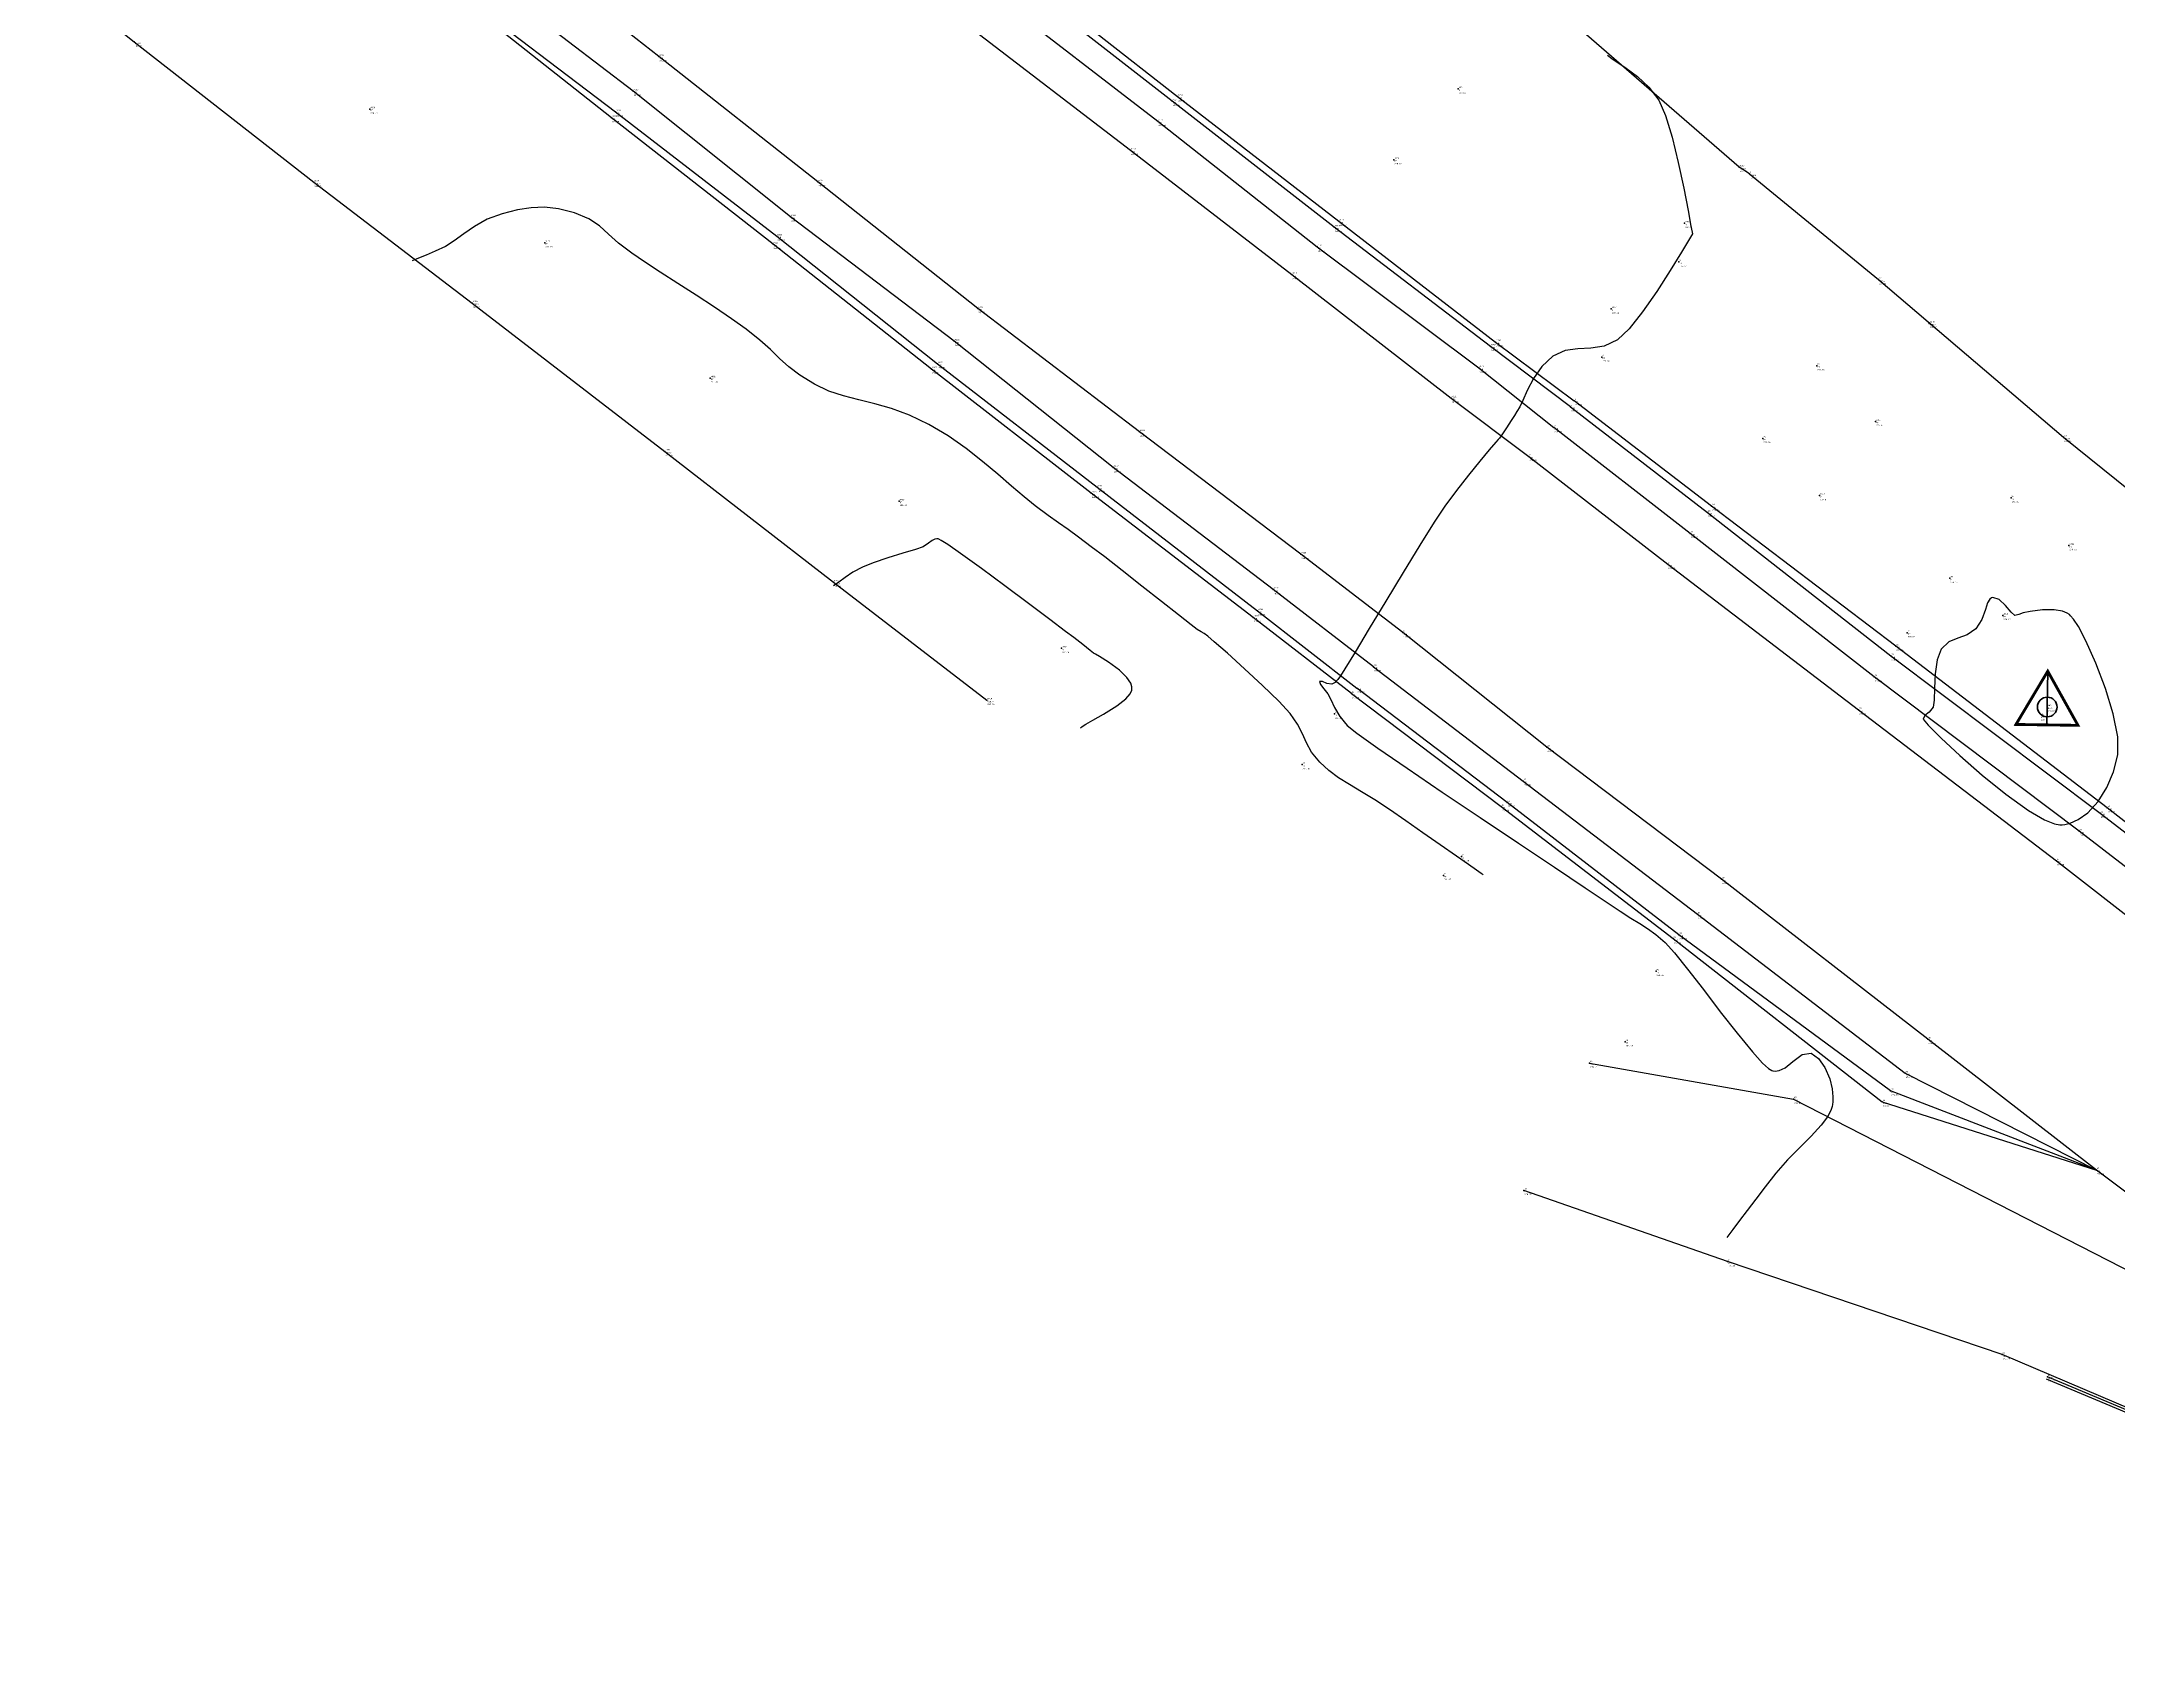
# Model space of a CAD drawing. Header units: metres. Extents: x 5050628 to 5051715, y 2427226 to 2427693.
# Drawn here: x 5050676.7 to 5050753.1, y 2427380.2 to 2427439.9 of the extents above; entities that cross this region are included whole.
import ezdxf
from ezdxf.enums import TextEntityAlignment as Align

# ---------------------------------------------------------------- set-up
doc = ezdxf.new("R2010")
doc.units = ezdxf.units.M
for name, color, linetype in [('BM', 7, 'Continuous'), ('Bordillo', 252, 'Continuous'), ('C-TOPO-MINR-N', 11, 'Continuous'), ('Cerca', 90, 'FENCELINE2'), ('Cuneta', 254, 'Continuous'), ('CVL_PUNTO', 2, 'Continuous'), ('CVL_PUNTO_COR', 2, 'Continuous'), ('CVL_PUNTO_NUM', 2, 'Continuous'), ('Via', 40, 'Continuous'), ('Vía', 40, 'Continuous')]:
    doc.layers.add(name, color=color, linetype=linetype)
doc.layers.add('DELTAS', color=230, linetype='Continuous', lineweight=35)
doc.styles.add('MONOTXT4', font='monotxt4.shx')
doc.linetypes.add('FENCELINE2', pattern='A,0.25,-0.1,[132,ltypeshp.shx,S=0.1,R=0,X=-0.1,Y=0],-0.1,1', length=1.45)

# ---------------------------------------------------------------- blocks, each defined once
blk = doc.blocks.new('A$C463F3CFF')
at = {"color": 1, "const_width": 0.1}
blk.add_lwpolyline([(0, 1.265), (-1.095, -0.632), (1.095, -0.632)], close=True, dxfattribs=at)
at = {"color": 1}
blk.add_lwpolyline([(0, 1.265), (0, -0.632)], dxfattribs=at)
blk.add_circle((0, 0), 0.347, dxfattribs=at)
blk = doc.blocks.new('A$C430dad57')
at = {"layer": 'DELTAS', "xscale": 1.040776509145287, "yscale": 1.040776509145287, "zscale": 0.6938510060968593, "rotation": 359.5753526094023}
blk.add_blockref('A$C463F3CFF', (1.235, 0.719, 307.801), dxfattribs=at)

msp = doc.modelspace()

# ---------------------------------------------------------------- linework, layer by layer
at = {"layer": 'Bordillo', "elevation": 280.014, "flags": 128}
for points in [[(5050764.414, 2427383.008), (5050765.141, 2427384.506), (5050763.431, 2427385.211), (5050756.519, 2427388.245), (5050750.46, 2427390.78)], [(5050764.414, 2427383.008), (5050764.317, 2427383.062), (5050765.005, 2427384.454), (5050763.392, 2427385.119), (5050756.48, 2427388.153), (5050750.421, 2427390.688)]]:
    msp.add_lwpolyline(points, dxfattribs=at)
at = {"layer": 'C-TOPO-MINR-N', "color": 32, "linetype": 'Continuous', "lineweight": -3}
for points in [[(5050734.29, 2427439.375, 280.966), (5050734.343, 2427439.33, 280.966), (5050734.461, 2427439.24, 280.966), (5050734.666, 2427439.099, 280.966), (5050734.977, 2427438.892, 280.966), (5050735.396, 2427438.584, 280.966), (5050735.811, 2427438.198, 280.966), (5050736.181, 2427437.711, 280.966), (5050736.423, 2427437.155, 280.966), (5050736.665, 2427436.351, 280.966), (5050736.893, 2427435.42, 280.966), (5050737.094, 2427434.484, 280.966), (5050737.254, 2427433.664, 280.966), (5050737.36, 2427433.082, 280.966), (5050737.399, 2427432.859, 280.966), (5050737.412, 2427432.803, 280.966), (5050737.303, 2427432.616, 280.966), (5050737.014, 2427432.13, 280.966), (5050736.596, 2427431.45, 280.966), (5050736.1, 2427430.682, 280.966), (5050735.578, 2427429.931, 280.966), (5050735.082, 2427429.304, 280.966), (5050734.664, 2427428.905, 280.966), (5050734.163, 2427428.671, 280.966), (5050733.673, 2427428.597, 280.966), (5050733.196, 2427428.579, 280.966), (5050732.73, 2427428.516, 280.966), (5050732.277, 2427428.305, 280.966), (5050731.88, 2427427.929, 280.966), (5050731.573, 2427427.485, 280.966), (5050731.344, 2427427.044, 280.966), (5050731.181, 2427426.675, 280.966), (5050731.072, 2427426.447, 280.966), (5050730.958, 2427426.266, 280.966), (5050730.868, 2427426.121, 280.966), (5050730.753, 2427425.941, 280.966), (5050730.578, 2427425.674, 280.966), (5050730.403, 2427425.411, 280.966), (5050730.322, 2427425.29, 280.966), (5050730.276, 2427425.245, 280.966), (5050730.185, 2427425.141, 280.966), (5050729.943, 2427424.86, 280.966), (5050729.593, 2427424.444, 280.966), (5050729.177, 2427423.932, 280.966), (5050728.736, 2427423.367, 280.966), (5050728.313, 2427422.79, 280.966), (5050727.923, 2427422.201, 280.966), (5050727.393, 2427421.355, 280.966), (5050726.779, 2427420.353, 280.966), (5050726.14, 2427419.296, 280.966), (5050725.532, 2427418.286, 280.966), (5050725.014, 2427417.424, 280.966), (5050724.643, 2427416.81, 280.966), (5050724.476, 2427416.546, 280.966), (5050724.376, 2427416.412, 280.966), (5050724.286, 2427416.312, 280.966), (5050724.157, 2427416.247, 280.966), (5050723.978, 2427416.267, 280.966), (5050723.811, 2427416.338, 280.966), (5050723.71, 2427416.34, 280.966), (5050723.737, 2427416.235, 280.966), (5050723.865, 2427416.078, 280.966), (5050724.012, 2427415.885, 280.966), (5050724.12, 2427415.677, 280.966), (5050724.262, 2427415.386, 280.966), (5050724.455, 2427415.054, 280.966), (5050724.72, 2427414.72, 280.966), (5050725.08, 2427414.438, 280.966), (5050725.85, 2427413.894, 280.966), (5050726.929, 2427413.153, 280.966), (5050728.218, 2427412.279, 280.966), (5050729.617, 2427411.338, 280.966), (5050731.025, 2427410.394, 280.966), (5050732.344, 2427409.513, 280.966), (5050733.473, 2427408.76, 280.966), (5050734.312, 2427408.199, 280.966), (5050734.761, 2427407.896, 280.966), (5050735.154, 2427407.639, 280.966), (5050735.474, 2427407.443, 280.966), (5050735.763, 2427407.261, 280.966), (5050736.064, 2427407.043, 280.966), (5050736.416, 2427406.742, 280.966), (5050736.752, 2427406.372, 280.966), (5050737.235, 2427405.769, 280.966), (5050737.814, 2427405.017, 280.966), (5050738.438, 2427404.204, 280.966), (5050739.057, 2427403.412, 280.966), (5050739.618, 2427402.728, 280.966), (5050739.993, 2427402.316, 280.966), (5050740.213, 2427402.114, 280.966), (5050740.325, 2427402.041, 280.966), (5050740.37, 2427402.025, 280.966), (5050740.449, 2427402.015, 280.966), (5050740.604, 2427402.035, 280.966), (5050740.826, 2427402.145, 280.966), (5050741.109, 2427402.37, 280.966), (5050741.448, 2427402.629, 280.966), (5050741.781, 2427402.673, 280.966), (5050742.043, 2427402.484, 280.966), (5050742.279, 2427402.157, 280.966), (5050742.461, 2427401.737, 280.966), (5050742.55, 2427401.363, 280.966), (5050742.575, 2427401.077, 280.966), (5050742.568, 2427400.888, 280.966), (5050742.557, 2427400.795, 280.966), (5050742.543, 2427400.719, 280.966), (5050742.494, 2427400.566, 280.966), (5050742.376, 2427400.337, 280.966), (5050742.15, 2427400.027, 280.966), (5050741.782, 2427399.628, 280.966), (5050741.356, 2427399.207, 280.966), (5050740.909, 2427398.755, 280.966), (5050740.479, 2427398.262, 280.966), (5050740.09, 2427397.766, 280.966), (5050739.738, 2427397.309, 280.966), (5050739.422, 2427396.894, 280.966), (5050739.141, 2427396.521, 280.966), (5050738.894, 2427396.192, 280.966), (5050738.679, 2427395.907, 280.966)], [(5050729.726, 2427409.229, 281.966), (5050729.647, 2427409.285, 281.966), (5050729.474, 2427409.405, 281.966), (5050729.183, 2427409.609, 281.966), (5050728.744, 2427409.916, 281.966), (5050728.141, 2427410.339, 281.966), (5050727.508, 2427410.782, 281.966), (5050726.876, 2427411.221, 281.966), (5050726.28, 2427411.633, 281.966), (5050725.74, 2427411.988, 281.966), (5050725.251, 2427412.285, 281.966), (5050724.808, 2427412.55, 281.966), (5050724.408, 2427412.804, 281.966), (5050724.045, 2427413.072, 281.966), (5050723.716, 2427413.376, 281.966), (5050723.417, 2427413.747, 281.966), (5050723.229, 2427414.086, 281.966), (5050723.08, 2427414.419, 281.966), (5050722.902, 2427414.771, 281.966), (5050722.626, 2427415.169, 281.966), (5050722.211, 2427415.62, 281.966), (5050721.617, 2427416.197, 281.966), (5050720.952, 2427416.813, 281.966), (5050720.323, 2427417.379, 281.966), (5050719.835, 2427417.807, 281.966), (5050719.597, 2427418.011, 281.966), (5050719.464, 2427418.103, 281.966), (5050719.352, 2427418.168, 281.966), (5050719.215, 2427418.255, 281.966), (5050718.995, 2427418.425, 281.966), (5050718.529, 2427418.791, 281.966), (5050717.897, 2427419.288, 281.966), (5050717.18, 2427419.853, 281.966), (5050716.458, 2427420.419, 281.966), (5050715.811, 2427420.923, 281.966), (5050715.32, 2427421.3, 281.966), (5050714.846, 2427421.652, 281.966), (5050714.466, 2427421.926, 281.966), (5050714.117, 2427422.174, 281.966), (5050713.737, 2427422.447, 281.966), (5050713.262, 2427422.797, 281.966), (5050712.85, 2427423.127, 281.966), (5050712.39, 2427423.524, 281.966), (5050711.882, 2427423.968, 281.966), (5050711.325, 2427424.437, 281.966), (5050710.717, 2427424.912, 281.966), (5050710.059, 2427425.372, 281.966), (5050709.349, 2427425.795, 281.966), (5050708.639, 2427426.133, 281.966), (5050707.979, 2427426.374, 281.966), (5050707.36, 2427426.55, 281.966), (5050706.775, 2427426.695, 281.966), (5050706.216, 2427426.841, 281.966), (5050705.675, 2427427.022, 281.966), (5050705.145, 2427427.271, 281.966), (5050704.612, 2427427.6, 281.966), (5050704.204, 2427427.912, 281.966), (5050703.862, 2427428.222, 281.966), (5050703.526, 2427428.546, 281.966), (5050703.138, 2427428.897, 281.966), (5050702.638, 2427429.293, 281.966), (5050702.092, 2427429.679, 281.966), (5050701.465, 2427430.103, 281.966), (5050700.796, 2427430.543, 281.966), (5050700.12, 2427430.981, 281.966), (5050699.476, 2427431.397, 281.966), (5050698.9, 2427431.772, 281.966), (5050698.43, 2427432.086, 281.966), (5050697.948, 2427432.458, 281.966), (5050697.58, 2427432.795, 281.966), (5050697.242, 2427433.095, 281.966), (5050696.851, 2427433.355, 281.966), (5050696.323, 2427433.571, 281.966), (5050695.743, 2427433.718, 281.966), (5050695.225, 2427433.778, 281.966), (5050694.732, 2427433.762, 281.966), (5050694.225, 2427433.679, 281.966), (5050693.666, 2427433.54, 281.966), (5050693.116, 2427433.335, 281.966), (5050692.653, 2427433.075, 281.966), (5050692.255, 2427432.797, 281.966), (5050691.904, 2427432.539, 281.966), (5050691.579, 2427432.338, 281.966), (5050691.203, 2427432.16, 281.966), (5050690.871, 2427432.017, 281.966), (5050690.587, 2427431.902, 281.966), (5050690.355, 2427431.807, 281.966)], [(5050714.926, 2427414.644, 282.966), (5050714.981, 2427414.684, 282.966), (5050715.117, 2427414.77, 282.966), (5050715.371, 2427414.917, 282.966), (5050715.764, 2427415.138, 282.966), (5050716.258, 2427415.443, 282.966), (5050716.583, 2427415.7, 282.966), (5050716.747, 2427415.894, 282.966), (5050716.804, 2427416.023, 282.966), (5050716.813, 2427416.087, 282.966), (5050716.81, 2427416.151, 282.966), (5050716.768, 2427416.283, 282.966), (5050716.631, 2427416.488, 282.966), (5050716.355, 2427416.755, 282.966), (5050715.955, 2427417.051, 282.966), (5050715.617, 2427417.262, 282.966), (5050715.472, 2427417.345, 282.966), (5050715.401, 2427417.39, 282.966), (5050715.282, 2427417.485, 282.966), (5050715.007, 2427417.702, 282.966), (5050714.675, 2427417.957, 282.966), (5050714.377, 2427418.183, 282.966), (5050713.79, 2427418.626, 282.966), (5050713.014, 2427419.209, 282.966), (5050712.145, 2427419.858, 282.966), (5050711.28, 2427420.496, 282.966), (5050710.517, 2427421.047, 282.966), (5050710.045, 2427421.374, 282.966), (5050709.805, 2427421.529, 282.966), (5050709.71, 2427421.579, 282.966), (5050709.685, 2427421.586, 282.966), (5050709.641, 2427421.587, 282.966), (5050709.564, 2427421.573, 282.966), (5050709.465, 2427421.522, 282.966), (5050709.341, 2427421.424, 282.966), (5050709.14, 2427421.297, 282.966), (5050708.859, 2427421.201, 282.966), (5050708.389, 2427421.057, 282.966), (5050707.835, 2427420.886, 282.966), (5050707.305, 2427420.71, 282.966), (5050706.904, 2427420.549, 282.966), (5050706.559, 2427420.361, 282.966), (5050706.273, 2427420.17, 282.966), (5050706.038, 2427419.997, 282.966), (5050705.843, 2427419.859, 282.966)]]:
    msp.add_polyline3d(points, dxfattribs=at)
msp.add_polyline3d([(5050748.45, 2427419.437, 280.966), (5050748.409, 2427419.423, 280.966), (5050748.341, 2427419.371, 280.966), (5050748.263, 2427419.238, 280.966), (5050748.179, 2427418.988, 280.966), (5050748.053, 2427418.623, 280.966), (5050747.834, 2427418.28, 280.966), (5050747.516, 2427418.062, 280.966), (5050747.171, 2427417.938, 280.966), (5050746.837, 2427417.798, 280.966), (5050746.553, 2427417.53, 280.966), (5050746.406, 2427417.14, 280.966), (5050746.338, 2427416.63, 280.966), (5050746.313, 2427416.101, 280.966), (5050746.3, 2427415.655, 280.966), (5050746.263, 2427415.395, 280.966), (5050746.119, 2427415.221, 280.966), (5050745.959, 2427415.099, 280.966), (5050745.894, 2427414.958, 280.966), (5050746.077, 2427414.735, 280.966), (5050746.554, 2427414.259, 280.966), (5050747.244, 2427413.617, 280.966), (5050748.065, 2427412.9, 280.966), (5050748.933, 2427412.198, 280.966), (5050749.766, 2427411.599, 280.966), (5050750.352, 2427411.255, 280.966), (5050750.717, 2427411.105, 280.966), (5050750.914, 2427411.068, 280.966), (5050750.997, 2427411.07, 280.966), (5050751.1, 2427411.087, 280.966), (5050751.301, 2427411.14, 280.966), (5050751.587, 2427411.266, 280.966), (5050751.941, 2427411.515, 280.966), (5050752.329, 2427411.932, 280.966), (5050752.649, 2427412.445, 280.966), (5050752.891, 2427413.024, 280.966), (5050753.046, 2427413.644, 280.966), (5050753.042, 2427414.308, 280.966), (5050752.875, 2427415.153, 280.966), (5050752.594, 2427416.087, 280.966), (5050752.245, 2427417.013, 280.966), (5050751.876, 2427417.837, 280.966), (5050751.598, 2427418.359, 280.966), (5050751.416, 2427418.639, 280.966), (5050751.313, 2427418.762, 280.966), (5050751.267, 2427418.801, 280.966), (5050751.189, 2427418.852, 280.966), (5050751.01, 2427418.927, 280.966), (5050750.707, 2427418.983, 280.966), (5050750.285, 2427418.982, 280.966), (5050749.826, 2427418.92, 280.966), (5050749.573, 2427418.871, 280.966), (5050749.413, 2427418.806, 280.966), (5050749.264, 2427418.773, 280.966), (5050749.126, 2427418.895, 280.966), (5050748.92, 2427419.135, 280.966), (5050748.683, 2427419.361, 280.966), (5050748.45, 2427419.437, 280.966)], close=True, dxfattribs=at)
at = {"layer": 'Cerca', "flags": 128}
for points, elevation in [([(5050739.509, 2427435.003), (5050739.129, 2427435.252), (5050732.046, 2427441.408), (5050723.039, 2427448.601), (5050715.827, 2427454.486), (5050707.097, 2427461.24), (5050698.888, 2427467.52), (5050691.594, 2427473.538), (5050682.813, 2427480.612), (5050674.164, 2427487.352), (5050666.654, 2427492.872), (5050659.054, 2427498.861), (5050651.316, 2427504.681)], 279.272), ([(5050628.411, 2427483.589), (5050634.126, 2427478.138), (5050639.371, 2427473.016), (5050645.487, 2427467.959), (5050651.489, 2427463.092), (5050658.433, 2427457.499), (5050664.944, 2427452.172), (5050671.773, 2427446.521), (5050680.139, 2427439.856), (5050686.745, 2427434.698), (5050692.564, 2427430.258), (5050699.651, 2427424.805), (5050705.844, 2427419.99), (5050711.482, 2427415.657)], 280.073), ([(5050739.509, 2427435.003), (5050744.252, 2427431.119), (5050751.056, 2427425.322), (5050757.78, 2427419.907), (5050764.859, 2427414.425), (5050771.732, 2427408.822), (5050776.978, 2427404.936), (5050786.413, 2427397.781), (5050792.931, 2427392.764), (5050799.179, 2427387.991), (5050805.236, 2427383.675), (5050813.747, 2427381.701), (5050820.2, 2427380.297), (5050826.132, 2427378.495), (5050831.865, 2427376.974), (5050837.464, 2427375.796), (5050841.575, 2427374.797), (5050846.175, 2427373.747), (5050851.068, 2427372.427), (5050859.773, 2427370.777), (5050867.421, 2427369.404), (5050875.014, 2427368.185), (5050888.415, 2427365.89), (5050893.034, 2427365.037)], 279.272)]:
    msp.add_lwpolyline(points, dxfattribs=dict(at, elevation=elevation))
at = {"layer": 'Cuneta'}
for points in [[(5050641.432, 2427498.059, 280.636), (5050642.931, 2427496.888, 280.641), (5050647.045, 2427493.357, 280.66), (5050652.693, 2427488.59, 280.692), (5050658.818, 2427483.754, 280.697), (5050664.471, 2427479.058, 280.659), (5050670.265, 2427474.401, 280.662), (5050676.444, 2427469.396, 280.691), (5050682.328, 2427464.785, 280.71), (5050688.029, 2427460.067, 280.743), (5050690.186, 2427458.461, 280.723), (5050694.112, 2427455.422, 280.754), (5050699.874, 2427450.824, 280.785), (5050705.944, 2427446.143, 280.791), (5050711.755, 2427441.592, 280.819), (5050717.762, 2427436.941, 280.824), (5050723.617, 2427432.321, 280.841), (5050729.562, 2427427.871, 280.816), (5050732.321, 2427425.677, 280.104)], [(5050732.934, 2427426.444, 279.912), (5050729.991, 2427428.665, 280.631), (5050724.249, 2427433.045, 280.651), (5050718.289, 2427437.679, 280.629), (5050712.335, 2427442.326, 280.6), (5050706.522, 2427446.903, 280.531), (5050700.498, 2427451.626, 280.541), (5050694.677, 2427456.22, 280.519), (5050690.763, 2427459.347, 280.491), (5050688.7, 2427460.861, 280.568), (5050682.904, 2427465.509, 280.542), (5050677.139, 2427470.063, 280.505), (5050670.882, 2427475.187, 280.436), (5050665.072, 2427479.817, 280.395), (5050659.265, 2427484.535, 280.382), (5050653.36, 2427489.36, 280.389), (5050647.66, 2427494.094, 280.386), (5050643.561, 2427497.719, 280.324)], [(5050725.695, 2427416.887, 280.258), (5050722.002, 2427419.72, 280.969), (5050716.125, 2427424.209, 280.951), (5050710.281, 2427428.855, 280.958), (5050704.267, 2427433.425, 280.96), (5050698.479, 2427438.048, 280.961), (5050692.544, 2427442.588, 280.991), (5050686.694, 2427447.306, 280.988), (5050680.691, 2427451.924, 280.969), (5050674.927, 2427456.559, 280.969), (5050668.964, 2427461.153, 280.959), (5050663.24, 2427465.852, 280.97), (5050657.32, 2427470.483, 280.921), (5050651.556, 2427475.249, 280.951), (5050645.715, 2427479.939, 280.936), (5050639.967, 2427484.778, 280.876), (5050634.122, 2427489.59, 280.792)], [(5050724.88, 2427415.902, 280.314), (5050721.273, 2427418.702, 281.018), (5050715.32, 2427423.265, 281.022), (5050709.45, 2427427.831, 281.005), (5050703.621, 2427432.421, 281.019), (5050697.679, 2427437.072, 280.961), (5050691.872, 2427441.659, 280.98), (5050685.891, 2427446.186, 281.002), (5050679.895, 2427450.93, 281.006), (5050673.992, 2427455.523, 280.981), (5050668.259, 2427460.256, 280.939), (5050662.508, 2427464.934, 280.943), (5050656.551, 2427469.569, 280.931), (5050650.705, 2427474.277, 280.906), (5050644.986, 2427478.961, 280.912), (5050639.166, 2427483.817, 280.853), (5050633.368, 2427488.674, 280.785)], [(5050633.529, 2427488.89, 280.648), (5050639.342, 2427484.071, 280.675), (5050645.077, 2427479.187, 280.722), (5050650.932, 2427474.475, 280.732), (5050656.692, 2427469.788, 280.739), (5050662.582, 2427465.081, 280.753), (5050668.345, 2427460.456, 280.78), (5050674.233, 2427455.774, 280.784), (5050680.06, 2427451.193, 280.802), (5050686.124, 2427446.438, 280.801), (5050691.89, 2427441.811, 280.79), (5050697.827, 2427437.285, 280.792), (5050703.761, 2427432.718, 280.803), (5050709.672, 2427428.026, 280.793), (5050715.533, 2427423.483, 280.815), (5050721.433, 2427418.942, 280.814), (5050725.082, 2427416.102, 280.098)], [(5050693.798, 2427463.876, 279.877), (5050690.857, 2427459.591, 280.648), (5050694.836, 2427456.328, 280.665), (5050700.673, 2427451.764, 280.678), (5050706.73, 2427447.032, 280.721), (5050712.528, 2427442.519, 280.781), (5050718.489, 2427437.848, 280.84), (5050724.415, 2427433.265, 280.838), (5050730.18, 2427428.824, 280.813), (5050733.072, 2427426.664, 280.1)], [(5050788.397, 2427383.087, 280.348), (5050787.553, 2427385.204, 280.336), (5050780.361, 2427390.71, 280.211), (5050771.595, 2427397.288, 280.131), (5050766.105, 2427401.612, 280.172), (5050758.689, 2427406.991, 280.136), (5050752.659, 2427411.7, 280.101), (5050744.886, 2427417.643, 280.127), (5050738.119, 2427422.793, 280.131), (5050733.072, 2427426.664, 280.1)], [(5050732.934, 2427426.444, 279.912), (5050737.968, 2427422.56, 279.947), (5050744.707, 2427417.282, 279.927), (5050752.4, 2427411.503, 279.929), (5050758.593, 2427406.732, 279.976), (5050765.9, 2427401.222, 279.978), (5050771.463, 2427397.031, 279.938), (5050780.205, 2427390.502, 280.034), (5050787.361, 2427385.003, 280.134), (5050788.397, 2427383.087, 280.348)], [(5050788.397, 2427383.087, 280.348), (5050786.869, 2427384.268, 280.317), (5050779.576, 2427389.734, 280.228), (5050770.947, 2427396.136, 280.162), (5050765.387, 2427400.435, 280.158), (5050757.97, 2427405.951, 280.162), (5050751.626, 2427410.835, 280.119), (5050744.098, 2427416.509, 280.1), (5050737.333, 2427421.79, 280.129), (5050732.321, 2427425.677, 280.104)], [(5050725.695, 2427416.887, 280.258), (5050731.188, 2427412.684, 280.244), (5050737.596, 2427407.784, 280.204), (5050745.232, 2427401.944, 280.192), (5050752.258, 2427398.381, 280.228)], [(5050724.88, 2427415.902, 280.314), (5050730.389, 2427411.749, 280.326), (5050736.704, 2427406.892, 280.317), (5050744.389, 2427400.884, 280.277), (5050752.258, 2427398.381, 280.228)], [(5050752.258, 2427398.381, 280.228), (5050744.698, 2427401.289, 280.149), (5050736.915, 2427407.033, 280.109), (5050730.603, 2427411.896, 280.121), (5050725.082, 2427416.102, 280.098)]]:
    msp.add_polyline3d(points, dxfattribs=at)
at = {"layer": 'CVL_PUNTO', "color": 4}
for p in [(5050680.139, 2427439.856, 280.883), (5050680.139, 2427439.856, 280.883), (5050699.423, 2427439.321, 280.969), (5050699.423, 2427439.321, 280.969), (5050698.479, 2427438.048, 280.961), (5050698.479, 2427438.048, 280.961), (5050728.804, 2427438.128, 281.359), (5050728.804, 2427438.128, 281.359), (5050688.805, 2427437.389, 280.888), (5050688.805, 2427437.389, 280.888), (5050697.827, 2427437.285, 280.792), (5050697.827, 2427437.285, 280.792), (5050718.289, 2427437.679, 280.629), (5050718.289, 2427437.679, 280.629), (5050718.489, 2427437.848, 280.84), (5050718.489, 2427437.848, 280.84), (5050697.679, 2427437.072, 280.961), (5050697.679, 2427437.072, 280.961), (5050717.762, 2427436.941, 280.824), (5050717.762, 2427436.941, 280.824), (5050716.759, 2427435.876, 280.894), (5050716.759, 2427435.876, 280.894), (5050726.441, 2427435.527, 281.138), (5050726.441, 2427435.527, 281.138), (5050739.129, 2427435.252, 280.164), (5050739.129, 2427435.252, 280.164), (5050739.509, 2427435.003, 279.373), (5050739.509, 2427435.003, 279.373), (5050686.745, 2427434.698, 281.08), (5050686.745, 2427434.698, 281.08), (5050705.263, 2427434.715, 280.99), (5050705.263, 2427434.715, 280.99), (5050703.761, 2427432.718, 280.803), (5050703.761, 2427432.718, 280.803), (5050704.267, 2427433.425, 280.96), (5050704.267, 2427433.425, 280.96), (5050724.249, 2427433.045, 280.651), (5050724.249, 2427433.045, 280.651), (5050724.415, 2427433.265, 280.838), (5050724.415, 2427433.265, 280.838), (5050737.117, 2427433.189, 280.497), (5050737.117, 2427433.189, 280.497), (5050695.236, 2427432.476, 281.752), (5050695.236, 2427432.476, 281.752), (5050703.621, 2427432.421, 281.019), (5050703.621, 2427432.421, 281.019), (5050723.617, 2427432.321, 280.841), (5050723.617, 2427432.321, 280.841), (5050722.692, 2427431.301, 280.88), (5050722.692, 2427431.301, 280.88), (5050736.911, 2427431.768, 279.841), (5050736.911, 2427431.768, 279.841), (5050744.252, 2427431.119, 279.028), (5050744.252, 2427431.119, 279.028), (5050692.564, 2427430.258, 281.82), (5050692.564, 2427430.258, 281.82), (5050711.146, 2427430.058, 280.978), (5050711.146, 2427430.058, 280.978), (5050734.429, 2427430.042, 280.91), (5050734.429, 2427430.042, 280.91), (5050746.116, 2427429.509, 279.768), (5050746.116, 2427429.509, 279.768), (5050710.281, 2427428.855, 280.958), (5050710.281, 2427428.855, 280.958), (5050729.991, 2427428.665, 280.631), (5050729.991, 2427428.665, 280.631), (5050730.18, 2427428.824, 280.813), (5050730.18, 2427428.824, 280.813), (5050734.088, 2427428.27, 280.082), (5050734.088, 2427428.27, 280.082), (5050701.317, 2427427.498, 281.877), (5050701.317, 2427427.498, 281.877), (5050709.45, 2427427.831, 281.005), (5050709.45, 2427427.831, 281.005), (5050709.672, 2427428.026, 280.793), (5050709.672, 2427428.026, 280.793), (5050729.562, 2427427.871, 280.816), (5050729.562, 2427427.871, 280.816), (5050741.979, 2427427.954, 279.222), (5050741.979, 2427427.954, 279.222), (5050728.543, 2427426.763, 280.863), (5050728.543, 2427426.763, 280.863), (5050733.072, 2427426.664, 280.1), (5050733.072, 2427426.664, 280.1), (5050732.934, 2427426.444, 279.912), (5050732.934, 2427426.444, 279.912), (5050744.136, 2427425.904, 279.905), (5050744.136, 2427425.904, 279.905), (5050717.092, 2427425.522, 280.988), (5050717.092, 2427425.522, 280.988), (5050732.321, 2427425.677, 280.104), (5050732.321, 2427425.677, 280.104), (5050740, 2427425.281, 279.556), (5050740, 2427425.281, 279.556), (5050751.056, 2427425.322, 278.821), (5050751.056, 2427425.322, 278.821), (5050699.651, 2427424.805, 282.042), (5050699.651, 2427424.805, 282.042), (5050731.405, 2427424.62, 280.155), (5050731.405, 2427424.62, 280.155), (5050716.125, 2427424.209, 280.951), (5050716.125, 2427424.209, 280.951), (5050708.257, 2427422.974, 282.447), (5050708.257, 2427422.974, 282.447), (5050715.32, 2427423.265, 281.022), (5050715.32, 2427423.265, 281.022), (5050715.533, 2427423.483, 280.815), (5050715.533, 2427423.483, 280.815), (5050738.119, 2427422.793, 280.131), (5050738.119, 2427422.793, 280.131), (5050742.085, 2427423.176, 280.346), (5050742.085, 2427423.176, 280.346), (5050749.125, 2427423.096, 279.273), (5050749.125, 2427423.096, 279.273), (5050737.968, 2427422.56, 279.947), (5050737.968, 2427422.56, 279.947), (5050737.333, 2427421.79, 280.129), (5050737.333, 2427421.79, 280.129), (5050751.252, 2427421.343, 280.047), (5050751.252, 2427421.343, 280.047), (5050723.025, 2427421.024, 281.004), (5050723.025, 2427421.024, 281.004), (5050736.503, 2427420.654, 280.18), (5050736.503, 2427420.654, 280.18), (5050705.844, 2427419.99, 282.524), (5050705.844, 2427419.99, 282.524), (5050722.002, 2427419.72, 280.969), (5050722.002, 2427419.72, 280.969), (5050746.875, 2427420.137, 279.933), (5050746.875, 2427420.137, 279.933), (5050721.273, 2427418.702, 281.018), (5050721.273, 2427418.702, 281.018), (5050721.433, 2427418.942, 280.814), (5050721.433, 2427418.942, 280.814), (5050748.823, 2427418.773, 280.6), (5050748.823, 2427418.773, 280.6), (5050714.22, 2427417.563, 282.729), (5050714.22, 2427417.563, 282.729), (5050726.769, 2427418.139, 280.264), (5050726.769, 2427418.139, 280.264), (5050744.886, 2427417.643, 280.127), (5050744.886, 2427417.643, 280.127), (5050745.309, 2427418.137, 280.34), (5050745.309, 2427418.137, 280.34), (5050725.695, 2427416.887, 280.258), (5050725.695, 2427416.887, 280.258), (5050744.707, 2427417.282, 279.927), (5050744.707, 2427417.282, 279.927), (5050724.88, 2427415.902, 280.314), (5050724.88, 2427415.902, 280.314), (5050725.082, 2427416.102, 280.098), (5050725.082, 2427416.102, 280.098), (5050744.098, 2427416.509, 280.1), (5050744.098, 2427416.509, 280.1), (5050711.482, 2427415.657, 282.744), (5050711.482, 2427415.657, 282.744), (5050724.255, 2427415.152, 280.47), (5050724.255, 2427415.152, 280.47), (5050743.519, 2427415.296, 280.165), (5050743.519, 2427415.296, 280.165), (5050750.453, 2427415.405, 281.286), (5050750.453, 2427415.405, 281.286), (5050732.062, 2427413.929, 280.271), (5050732.062, 2427413.929, 280.271), (5050723.064, 2427413.286, 281.843), (5050723.064, 2427413.286, 281.843), (5050731.188, 2427412.684, 280.244), (5050731.188, 2427412.684, 280.244), (5050730.389, 2427411.749, 280.326), (5050730.389, 2427411.749, 280.326), (5050730.603, 2427411.896, 280.121), (5050730.603, 2427411.896, 280.121), (5050752.4, 2427411.503, 279.929), (5050752.4, 2427411.503, 279.929), (5050752.659, 2427411.7, 280.101), (5050752.659, 2427411.7, 280.101), (5050751.626, 2427410.835, 280.119), (5050751.626, 2427410.835, 280.119), (5050728.922, 2427409.903, 281.464), (5050728.922, 2427409.903, 281.464), (5050728.261, 2427409.216, 281.634), (5050728.261, 2427409.216, 281.634), (5050738.482, 2427409.075, 280.245), (5050738.482, 2427409.075, 280.245), (5050750.791, 2427409.752, 280.165), (5050750.791, 2427409.752, 280.165), (5050737.596, 2427407.784, 280.204), (5050737.596, 2427407.784, 280.204), (5050736.704, 2427406.892, 280.317), (5050736.704, 2427406.892, 280.317), (5050736.915, 2427407.033, 280.109), (5050736.915, 2427407.033, 280.109), (5050736.074, 2427405.693, 281.157), (5050736.074, 2427405.693, 281.157), (5050734.938, 2427403.098, 281), (5050734.938, 2427403.098, 281), (5050746.065, 2427403.192, 280.216), (5050746.065, 2427403.192, 280.216), (5050733.632, 2427402.316, 280.921), (5050733.632, 2427402.316, 280.921), (5050745.232, 2427401.944, 280.192), (5050745.232, 2427401.944, 280.192), (5050741.13, 2427400.99, 280.556), (5050741.13, 2427400.99, 280.556), (5050744.389, 2427400.884, 280.277), (5050744.389, 2427400.884, 280.277), (5050744.698, 2427401.289, 280.149), (5050744.698, 2427401.289, 280.149), (5050752.258, 2427398.381, 280.228), (5050752.258, 2427398.381, 280.228), (5050731.219, 2427397.634, 280.832), (5050731.219, 2427397.634, 280.832), (5050738.7, 2427395.014, 280.414), (5050738.7, 2427395.014, 280.414), (5050748.794, 2427391.598, 280.204), (5050748.794, 2427391.598, 280.204), (5050750.46, 2427390.78, 280.388), (5050750.46, 2427390.78, 280.388)]:
    msp.add_point(p, dxfattribs=at)
at = {"layer": 'Via'}
for points in [[(5050640.503, 2427496.951, 280.71), (5050646.045, 2427492.338, 280.719), (5050651.753, 2427487.53, 280.741), (5050657.9, 2427482.558, 280.774), (5050663.438, 2427478.101, 280.74), (5050669.397, 2427473.356, 280.739), (5050675.572, 2427468.34, 280.77), (5050681.46, 2427463.737, 280.828), (5050687.294, 2427459.136, 280.821), (5050693.282, 2427454.423, 280.824), (5050699.069, 2427449.79, 280.834), (5050705.006, 2427445.022, 280.861), (5050710.843, 2427440.407, 280.888), (5050716.759, 2427435.876, 280.894), (5050722.692, 2427431.301, 280.88), (5050728.543, 2427426.763, 280.863), (5050731.405, 2427424.62, 280.155)], [(5050726.769, 2427418.139, 280.264), (5050723.025, 2427421.024, 281.004), (5050717.092, 2427425.522, 280.988), (5050711.146, 2427430.058, 280.978), (5050705.263, 2427434.715, 280.99), (5050699.423, 2427439.321, 280.969), (5050693.509, 2427443.962, 280.99), (5050687.693, 2427448.564, 280.994), (5050681.783, 2427453.203, 280.983), (5050675.847, 2427457.865, 280.987), (5050670.026, 2427462.465, 280.982), (5050664.161, 2427467.157, 280.971), (5050658.287, 2427471.861, 280.93), (5050652.547, 2427476.493, 280.929), (5050646.827, 2427481.159, 280.935), (5050640.985, 2427486.109, 280.891), (5050635.18, 2427490.893, 280.821)]]:
    msp.add_polyline3d(points, dxfattribs=at)
at = {"layer": 'Vía'}
for points in [[(5050731.405, 2427424.62, 280.155), (5050736.503, 2427420.654, 280.18), (5050743.519, 2427415.296, 280.165), (5050750.791, 2427409.752, 280.165), (5050757.199, 2427404.758, 280.202), (5050764.452, 2427399.256, 280.207), (5050769.998, 2427394.959, 280.205), (5050778.713, 2427388.455, 280.275), (5050785.914, 2427382.975, 280.364), (5050795.104, 2427380.307, 280.293), (5050802.708, 2427378.077, 280.048), (5050812.075, 2427376.087, 279.553), (5050817.849, 2427375.275, 279.313), (5050824.458, 2427374.529, 278.975), (5050831.053, 2427373.772, 278.84), (5050838.084, 2427372.774, 278.732)], [(5050733.632, 2427402.316, 280.921), (5050741.13, 2427400.99, 280.556), (5050765.242, 2427388.635, 280.223), (5050759.34, 2427393.075, 280.241), (5050752.258, 2427398.381, 280.228), (5050746.065, 2427403.192, 280.216), (5050738.482, 2427409.075, 280.245), (5050732.062, 2427413.929, 280.271), (5050726.769, 2427418.139, 280.264)], [(5050882.034, 2427296.764, 282.393), (5050871.844, 2427304.587, 282.213), (5050861.782, 2427312.258, 282.029), (5050850.695, 2427320.782, 281.81), (5050840.307, 2427328.586, 281.577), (5050828.284, 2427337.758, 281.31), (5050819.089, 2427344.732, 281.131), (5050808.786, 2427352.57, 280.844), (5050795.198, 2427365.971, 280.581), (5050781.489, 2427376.393, 280.354), (5050773.461, 2427382.447, 280.259), (5050763.431, 2427385.28, 280.012), (5050756.543, 2427388.307, 280.09), (5050748.794, 2427391.598, 280.204), (5050738.7, 2427395.014, 280.414), (5050731.219, 2427397.634, 280.832)]]:
    msp.add_polyline3d(points, dxfattribs=at)

# ---------------------------------------------------------------- block references
at = {"layer": 'BM', "rotation": 359.587882972625}
msp.add_blockref('A$C430dad57', (5050749.213, 2427414.695, -26.515), dxfattribs=at)

# ---------------------------------------------------------------- texts
at = {"layer": 'CVL_PUNTO_COR', "color": 4, "style": 'MONOTXT4'}
for s, p in [('280.42', (5050680.162, 2427439.733, 280.883)), ('280.50', (5050699.446, 2427439.198, 280.969)), ('280.49', (5050698.502, 2427437.925, 280.961)), ('280.16', (5050718.312, 2427437.556, 280.629)), ('280.37', (5050718.512, 2427437.725, 280.84)), ('280.89', (5050728.827, 2427438.005, 281.359)), ('280.42', (5050688.828, 2427437.266, 280.888)), ('280.49', (5050697.702, 2427436.949, 280.961)), ('280.33', (5050697.85, 2427437.162, 280.792)), ('280.36', (5050717.785, 2427436.818, 280.824)), ('280.43', (5050716.782, 2427435.753, 280.894)), ('280.67', (5050726.464, 2427435.404, 281.138)), ('279.70', (5050739.152, 2427435.129, 280.164)), ('280.61', (5050686.768, 2427434.575, 281.08)), ('280.52', (5050705.286, 2427434.592, 280.99)), ('278.91', (5050739.532, 2427434.88, 279.373)), ('280.49', (5050704.29, 2427433.302, 280.96)), ('280.18', (5050724.272, 2427432.922, 280.651)), ('280.37', (5050724.438, 2427433.142, 280.838)), ('280.03', (5050737.14, 2427433.066, 280.497)), ('281.29', (5050695.259, 2427432.353, 281.752)), ('280.55', (5050703.644, 2427432.298, 281.019)), ('280.34', (5050703.784, 2427432.595, 280.803)), ('280.37', (5050723.64, 2427432.198, 280.841)), ('280.41', (5050722.715, 2427431.178, 280.88)), ('279.37', (5050736.934, 2427431.645, 279.841)), ('278.56', (5050744.275, 2427430.996, 279.028)), ('281.35', (5050692.587, 2427430.135, 281.82)), ('280.51', (5050711.169, 2427429.935, 280.978)), ('280.44', (5050734.452, 2427429.919, 280.91)), ('279.30', (5050746.139, 2427429.386, 279.768)), ('280.49', (5050710.304, 2427428.732, 280.958)), ('280.16', (5050730.014, 2427428.542, 280.631)), ('280.35', (5050730.203, 2427428.701, 280.813)), ('279.62', (5050734.111, 2427428.147, 280.082)), ('281.41', (5050701.34, 2427427.375, 281.877)), ('280.54', (5050709.473, 2427427.708, 281.005)), ('280.33', (5050709.695, 2427427.903, 280.793)), ('280.35', (5050729.585, 2427427.748, 280.816)), ('278.76', (5050742.002, 2427427.831, 279.222)), ('280.40', (5050728.566, 2427426.64, 280.863)), ('279.45', (5050732.957, 2427426.321, 279.912)), ('279.63', (5050733.095, 2427426.541, 280.1)), ('280.52', (5050717.115, 2427425.399, 280.988)), ('279.64', (5050732.344, 2427425.554, 280.104)), ('279.09', (5050740.023, 2427425.158, 279.556)), ('279.44', (5050744.159, 2427425.781, 279.905)), ('278.35', (5050751.079, 2427425.199, 278.821)), ('281.58', (5050699.674, 2427424.682, 282.042)), ('279.69', (5050731.428, 2427424.497, 280.155)), ('280.48', (5050716.148, 2427424.086, 280.951)), ('281.98', (5050708.28, 2427422.851, 282.447)), ('280.56', (5050715.343, 2427423.142, 281.022)), ('280.35', (5050715.556, 2427423.36, 280.815)), ('279.88', (5050742.108, 2427423.053, 280.346)), ('278.81', (5050749.148, 2427422.973, 279.273)), ('279.48', (5050737.991, 2427422.437, 279.947)), ('279.66', (5050738.142, 2427422.67, 280.131)), ('279.66', (5050737.356, 2427421.667, 280.129)), ('280.54', (5050723.048, 2427420.901, 281.004)), ('279.71', (5050736.526, 2427420.531, 280.18)), ('279.58', (5050751.275, 2427421.22, 280.047)), ('282.06', (5050705.867, 2427419.867, 282.524)), ('279.47', (5050746.898, 2427420.014, 279.933)), ('280.50', (5050722.025, 2427419.597, 280.969)), ('280.55', (5050721.296, 2427418.579, 281.018)), ('280.35', (5050721.456, 2427418.819, 280.814)), ('280.13', (5050748.846, 2427418.65, 280.6)), ('282.26', (5050714.243, 2427417.44, 282.729)), ('279.80', (5050726.792, 2427418.016, 280.264)), ('279.66', (5050744.909, 2427417.52, 280.127)), ('279.87', (5050745.332, 2427418.014, 280.34)), ('279.79', (5050725.718, 2427416.764, 280.258)), ('279.46', (5050744.73, 2427417.159, 279.927)), ('279.63', (5050725.105, 2427415.979, 280.098)), ('279.63', (5050744.121, 2427416.386, 280.1)), ('282.28', (5050711.505, 2427415.534, 282.744)), ('279.85', (5050724.903, 2427415.779, 280.314)), ('279.70', (5050743.542, 2427415.173, 280.165)), ('280.82', (5050750.476, 2427415.282, 281.286)), ('280.00', (5050724.278, 2427415.029, 280.47)), ('279.80', (5050732.085, 2427413.806, 280.271)), ('281.38', (5050723.087, 2427413.163, 281.843)), ('279.78', (5050731.211, 2427412.561, 280.244)), ('279.86', (5050730.412, 2427411.626, 280.326)), ('279.65', (5050730.626, 2427411.773, 280.121)), ('279.46', (5050752.423, 2427411.38, 279.929)), ('279.63', (5050752.682, 2427411.577, 280.101)), ('279.65', (5050751.649, 2427410.712, 280.119)), ('281.17', (5050728.284, 2427409.093, 281.634)), ('281.00', (5050728.945, 2427409.78, 281.464)), ('279.70', (5050750.814, 2427409.629, 280.165)), ('279.78', (5050738.505, 2427408.952, 280.245)), ('279.74', (5050737.619, 2427407.661, 280.204)), ('279.85', (5050736.727, 2427406.769, 280.317)), ('279.64', (5050736.938, 2427406.91, 280.109)), ('280.69', (5050736.097, 2427405.57, 281.157)), ('280.53', (5050734.961, 2427402.975, 281)), ('279.75', (5050746.088, 2427403.069, 280.216)), ('280.45', (5050733.655, 2427402.193, 280.921)), ('279.73', (5050745.255, 2427401.821, 280.192)), ('280.09', (5050741.153, 2427400.867, 280.556)), ('279.81', (5050744.412, 2427400.761, 280.277)), ('279.68', (5050744.721, 2427401.166, 280.149)), ('279.76', (5050752.281, 2427398.258, 280.228)), ('280.37', (5050731.242, 2427397.511, 280.832)), ('279.95', (5050738.723, 2427394.891, 280.414)), ('279.74', (5050748.817, 2427391.475, 280.204)), ('279.92', (5050750.483, 2427390.657, 280.388))]:
    msp.add_text(s, height=0.05, dxfattribs=at).set_placement(p, align=Align.TOP_LEFT)
at = {"layer": 'CVL_PUNTO_COR', "color": 0, "style": 'MONOTXT4'}
msp.add_text('280.79', height=0.05, dxfattribs=at).set_placement((5050750.219, 2427414.957, 281.256), align=Align.TOP_LEFT)
at = {"layer": 'CVL_PUNTO_NUM', "color": 4, "style": 'MONOTXT4'}
for s, p in [('CERCA', (5050680.164, 2427439.831, 280.883)), ('VIA', (5050699.448, 2427439.296, 280.969)), ('PT', (5050728.829, 2427438.103, 281.359)), ('PT', (5050688.83, 2427437.364, 280.888)), ('CUN', (5050698.504, 2427438.023, 280.961)), ('CUN', (5050718.314, 2427437.654, 280.629)), ('CUN', (5050718.514, 2427437.823, 280.84)), ('CUN', (5050697.704, 2427437.047, 280.961)), ('CUN', (5050697.852, 2427437.26, 280.792)), ('CUN', (5050717.787, 2427436.916, 280.824)), ('VIA', (5050716.784, 2427435.851, 280.894)), ('PT', (5050726.466, 2427435.502, 281.138)), ('CERCA', (5050739.154, 2427435.227, 280.164)), ('CERCA', (5050739.534, 2427434.978, 279.373)), ('CERCA', (5050686.77, 2427434.673, 281.08)), ('VIA', (5050705.288, 2427434.69, 280.99)), ('CUN', (5050703.786, 2427432.693, 280.803)), ('CUN', (5050704.292, 2427433.4, 280.96)), ('CUN', (5050724.274, 2427433.02, 280.651)), ('CUN', (5050724.44, 2427433.24, 280.838)), ('PT', (5050737.142, 2427433.164, 280.497)), ('PT', (5050695.261, 2427432.451, 281.752)), ('CUN', (5050703.646, 2427432.396, 281.019)), ('CUN', (5050723.642, 2427432.296, 280.841)), ('VIA', (5050722.717, 2427431.276, 280.88)), ('PT', (5050736.936, 2427431.743, 279.841)), ('CERCA', (5050744.277, 2427431.094, 279.028)), ('CERCA', (5050692.589, 2427430.233, 281.82)), ('VIA', (5050711.171, 2427430.033, 280.978)), ('PT', (5050734.454, 2427430.017, 280.91)), ('CERCA', (5050746.141, 2427429.484, 279.768)), ('CUN', (5050710.306, 2427428.83, 280.958)), ('CUN', (5050730.016, 2427428.64, 280.631)), ('CUN', (5050730.205, 2427428.799, 280.813)), ('PT', (5050734.113, 2427428.245, 280.082)), ('PT', (5050701.342, 2427427.473, 281.877)), ('CUN', (5050709.475, 2427427.806, 281.005)), ('CUN', (5050709.697, 2427428.001, 280.793)), ('CUN', (5050729.587, 2427427.846, 280.816)), ('PT', (5050742.004, 2427427.929, 279.222)), ('VIA', (5050728.568, 2427426.738, 280.863)), ('CUN', (5050733.097, 2427426.639, 280.1)), ('CUN', (5050732.959, 2427426.419, 279.912)), ('PT', (5050744.161, 2427425.879, 279.905)), ('VIA', (5050717.117, 2427425.497, 280.988)), ('CUN', (5050732.346, 2427425.652, 280.104)), ('PT', (5050740.025, 2427425.256, 279.556)), ('CERCA', (5050751.081, 2427425.297, 278.821)), ('CERCA', (5050699.676, 2427424.78, 282.042)), ('VIA', (5050731.43, 2427424.595, 280.155)), ('CUN', (5050716.15, 2427424.184, 280.951)), ('PT', (5050708.282, 2427422.949, 282.447)), ('CUN', (5050715.345, 2427423.24, 281.022)), ('CUN', (5050715.558, 2427423.458, 280.815)), ('CUN', (5050738.144, 2427422.768, 280.131)), ('PT', (5050742.11, 2427423.151, 280.346)), ('PT', (5050749.15, 2427423.071, 279.273)), ('CUN', (5050737.993, 2427422.535, 279.947)), ('CUN', (5050737.358, 2427421.765, 280.129)), ('PT', (5050751.277, 2427421.318, 280.047)), ('VIA', (5050723.05, 2427420.999, 281.004)), ('VIA', (5050736.528, 2427420.629, 280.18)), ('CERCA', (5050705.869, 2427419.965, 282.524)), ('PT', (5050746.9, 2427420.112, 279.933)), ('CUN', (5050722.027, 2427419.695, 280.969)), ('CUN', (5050721.298, 2427418.677, 281.018)), ('CUN', (5050721.458, 2427418.917, 280.814)), ('PT', (5050748.848, 2427418.748, 280.6)), ('PT', (5050714.245, 2427417.538, 282.729)), ('VIA', (5050726.794, 2427418.114, 280.264)), ('CUN', (5050744.911, 2427417.618, 280.127)), ('PT', (5050745.334, 2427418.112, 280.34)), ('CUN', (5050725.72, 2427416.862, 280.258)), ('CUN', (5050744.732, 2427417.257, 279.927)), ('CUN', (5050725.107, 2427416.077, 280.098)), ('CUN', (5050744.123, 2427416.484, 280.1)), ('CERCA', (5050711.507, 2427415.632, 282.744)), ('CUN', (5050724.905, 2427415.877, 280.314)), ('VIA', (5050743.544, 2427415.271, 280.165)), ('BM2M', (5050750.478, 2427415.38, 281.286)), ('PT', (5050724.28, 2427415.127, 280.47)), ('VIA', (5050732.087, 2427413.904, 280.271)), ('PT', (5050723.089, 2427413.261, 281.843)), ('CUN', (5050731.213, 2427412.659, 280.244)), ('CUN', (5050730.414, 2427411.724, 280.326)), ('CUN', (5050730.628, 2427411.871, 280.121)), ('CUN', (5050752.425, 2427411.478, 279.929)), ('CUN', (5050752.684, 2427411.675, 280.101)), ('CUN', (5050751.651, 2427410.81, 280.119)), ('PT', (5050728.947, 2427409.878, 281.464)), ('PT', (5050728.286, 2427409.191, 281.634)), ('VIA', (5050738.507, 2427409.05, 280.245)), ('VIA', (5050750.816, 2427409.727, 280.165)), ('CUN', (5050737.621, 2427407.759, 280.204)), ('CUN', (5050736.729, 2427406.867, 280.317)), ('CUN', (5050736.94, 2427407.008, 280.109)), ('PT', (5050736.099, 2427405.668, 281.157)), ('PT', (5050734.963, 2427403.073, 281)), ('VIA', (5050746.09, 2427403.167, 280.216)), ('VIA', (5050733.657, 2427402.291, 280.921)), ('CUN', (5050745.257, 2427401.919, 280.192)), ('VIA', (5050741.155, 2427400.965, 280.556)), ('CUN', (5050744.414, 2427400.859, 280.277)), ('CUN', (5050744.723, 2427401.264, 280.149)), ('VIA', (5050752.283, 2427398.356, 280.228)), ('VIA', (5050731.244, 2427397.609, 280.832)), ('VIA', (5050738.725, 2427394.989, 280.414)), ('VIA', (5050748.819, 2427391.573, 280.204)), ('BORD', (5050750.485, 2427390.755, 280.388))]:
    msp.add_text(s, height=0.05, dxfattribs=at).set_placement(p, align=Align.TOP_LEFT)
for s, p in [('4332', (5050699.441, 2427439.339, 280.969)), ('4333', (5050698.497, 2427438.066, 280.961)), ('4304', (5050728.822, 2427438.146, 281.359)), ('4398', (5050688.823, 2427437.407, 280.888)), ('4334', (5050697.845, 2427437.303, 280.792)), ('4217', (5050718.307, 2427437.697, 280.629)), ('4216', (5050718.507, 2427437.866, 280.84)), ('4335', (5050697.697, 2427437.09, 280.961)), ('4218', (5050717.78, 2427436.959, 280.824)), ('4219', (5050716.777, 2427435.894, 280.894)), ('4306', (5050726.459, 2427435.545, 281.138)), ('4309', (5050739.147, 2427435.27, 280.164)), ('2', (5050739.527, 2427435.021, 279.373)), ('4399', (5050686.763, 2427434.716, 281.08)), ('4331', (5050705.281, 2427434.733, 280.99)), ('4330', (5050704.285, 2427433.443, 280.96)), ('4329', (5050703.779, 2427432.736, 280.803)), ('4214', (5050724.267, 2427433.063, 280.651)), ('4215', (5050724.433, 2427433.283, 280.838)), ('4308', (5050737.135, 2427433.207, 280.497)), ('4401', (5050695.254, 2427432.494, 281.752)), ('4328', (5050703.639, 2427432.439, 281.019)), ('4213', (5050723.635, 2427432.339, 280.841)), ('4212', (5050722.71, 2427431.319, 280.88)), ('3', (5050736.929, 2427431.786, 279.841)), ('27', (5050744.27, 2427431.137, 279.028)), ('4400', (5050692.582, 2427430.276, 281.82)), ('4324', (5050711.164, 2427430.076, 280.978)), ('4307', (5050734.447, 2427430.06, 280.91)), ('4325', (5050710.299, 2427428.873, 280.958)), ('4208', (5050730.198, 2427428.842, 280.813)), ('4310', (5050746.134, 2427429.527, 279.768)), ('4326', (5050709.69, 2427428.044, 280.793)), ('4209', (5050730.009, 2427428.683, 280.631)), ('4', (5050734.106, 2427428.288, 280.082)), ('4402', (5050701.335, 2427427.516, 281.877)), ('4327', (5050709.468, 2427427.849, 281.005)), ('4210', (5050729.58, 2427427.889, 280.816)), ('26', (5050741.997, 2427427.972, 279.222)), ('4211', (5050728.561, 2427426.781, 280.863)), ('5', (5050733.09, 2427426.682, 280.1)), ('6', (5050732.952, 2427426.462, 279.912)), ('4311', (5050744.154, 2427425.922, 279.905)), ('4323', (5050717.11, 2427425.54, 280.988)), ('7', (5050732.339, 2427425.695, 280.104)), ('25', (5050740.018, 2427425.299, 279.556)), ('28', (5050751.074, 2427425.34, 278.821)), ('4403', (5050699.669, 2427424.823, 282.042)), ('4322', (5050716.143, 2427424.227, 280.951)), ('8', (5050731.423, 2427424.638, 280.155)), ('4321', (5050715.551, 2427423.501, 280.815)), ('4405', (5050708.275, 2427422.992, 282.447)), ('4320', (5050715.338, 2427423.283, 281.022)), ('24', (5050738.137, 2427422.811, 280.131)), ('4312', (5050742.103, 2427423.194, 280.346)), ('29', (5050749.143, 2427423.114, 279.273)), ('23', (5050737.986, 2427422.578, 279.947)), ('22', (5050737.351, 2427421.808, 280.129)), ('4314', (5050751.27, 2427421.361, 280.047)), ('4316', (5050723.043, 2427421.042, 281.004)), ('21', (5050736.521, 2427420.672, 280.18)), ('4404', (5050705.862, 2427420.008, 282.524)), ('4317', (5050722.02, 2427419.738, 280.969)), ('30', (5050746.893, 2427420.155, 279.933)), ('4318', (5050721.451, 2427418.96, 280.814)), ('4319', (5050721.291, 2427418.72, 281.018)), ('9', (5050726.787, 2427418.157, 280.264)), ('31', (5050745.327, 2427418.155, 280.34)), ('4313', (5050748.841, 2427418.791, 280.6)), ('4407', (5050714.238, 2427417.581, 282.729)), ('32', (5050744.904, 2427417.661, 280.127)), ('10', (5050725.713, 2427416.905, 280.258)), ('33', (5050744.725, 2427417.3, 279.927)), ('12', (5050724.898, 2427415.92, 280.314)), ('11', (5050725.1, 2427416.12, 280.098)), ('34', (5050744.116, 2427416.527, 280.1)), ('4406', (5050711.5, 2427415.675, 282.744)), ('13', (5050724.273, 2427415.17, 280.47)), ('35', (5050743.537, 2427415.314, 280.165)), ('4034', (5050750.471, 2427415.423, 281.286)), ('20', (5050732.08, 2427413.947, 280.271)), ('14', (5050723.082, 2427413.304, 281.843)), ('19', (5050731.206, 2427412.702, 280.244)), ('17', (5050730.407, 2427411.767, 280.326)), ('18', (5050730.621, 2427411.914, 280.121)), ('52', (5050752.418, 2427411.521, 279.929)), ('53', (5050752.677, 2427411.718, 280.101)), ('51', (5050751.644, 2427410.853, 280.119)), ('16', (5050728.94, 2427409.921, 281.464)), ('50', (5050750.809, 2427409.77, 280.165)), ('15', (5050728.279, 2427409.234, 281.634)), ('36', (5050738.5, 2427409.093, 280.245)), ('37', (5050737.614, 2427407.802, 280.204)), ('39', (5050736.722, 2427406.91, 280.317)), ('38', (5050736.933, 2427407.051, 280.109)), ('40', (5050736.092, 2427405.711, 281.157)), ('41', (5050734.956, 2427403.116, 281)), ('49', (5050746.083, 2427403.21, 280.216)), ('42', (5050733.65, 2427402.334, 280.921)), ('48', (5050745.25, 2427401.962, 280.192)), ('45', (5050741.148, 2427401.008, 280.556)), ('46', (5050744.407, 2427400.902, 280.277)), ('47', (5050744.716, 2427401.307, 280.149)), ('67', (5050752.276, 2427398.399, 280.228)), ('43', (5050731.237, 2427397.652, 280.832)), ('44', (5050738.718, 2427395.032, 280.414)), ('68', (5050748.812, 2427391.616, 280.204)), ('69', (5050750.478, 2427390.798, 280.388))]:
    msp.add_text(s, height=0.05, dxfattribs=at).set_placement(p, align=Align.BOTTOM_LEFT)
at = {"layer": 'CVL_PUNTO_NUM', "color": 0, "style": 'MONOTXT4'}
msp.add_text('220', height=0.05, dxfattribs=at).set_placement((5050750.214, 2427415.098, 281.256), align=Align.BOTTOM_LEFT)
msp.add_text('BM2', height=0.05, dxfattribs=at).set_placement((5050750.221, 2427415.055, 281.256), align=Align.TOP_LEFT)

doc.saveas('drawing.dxf')
